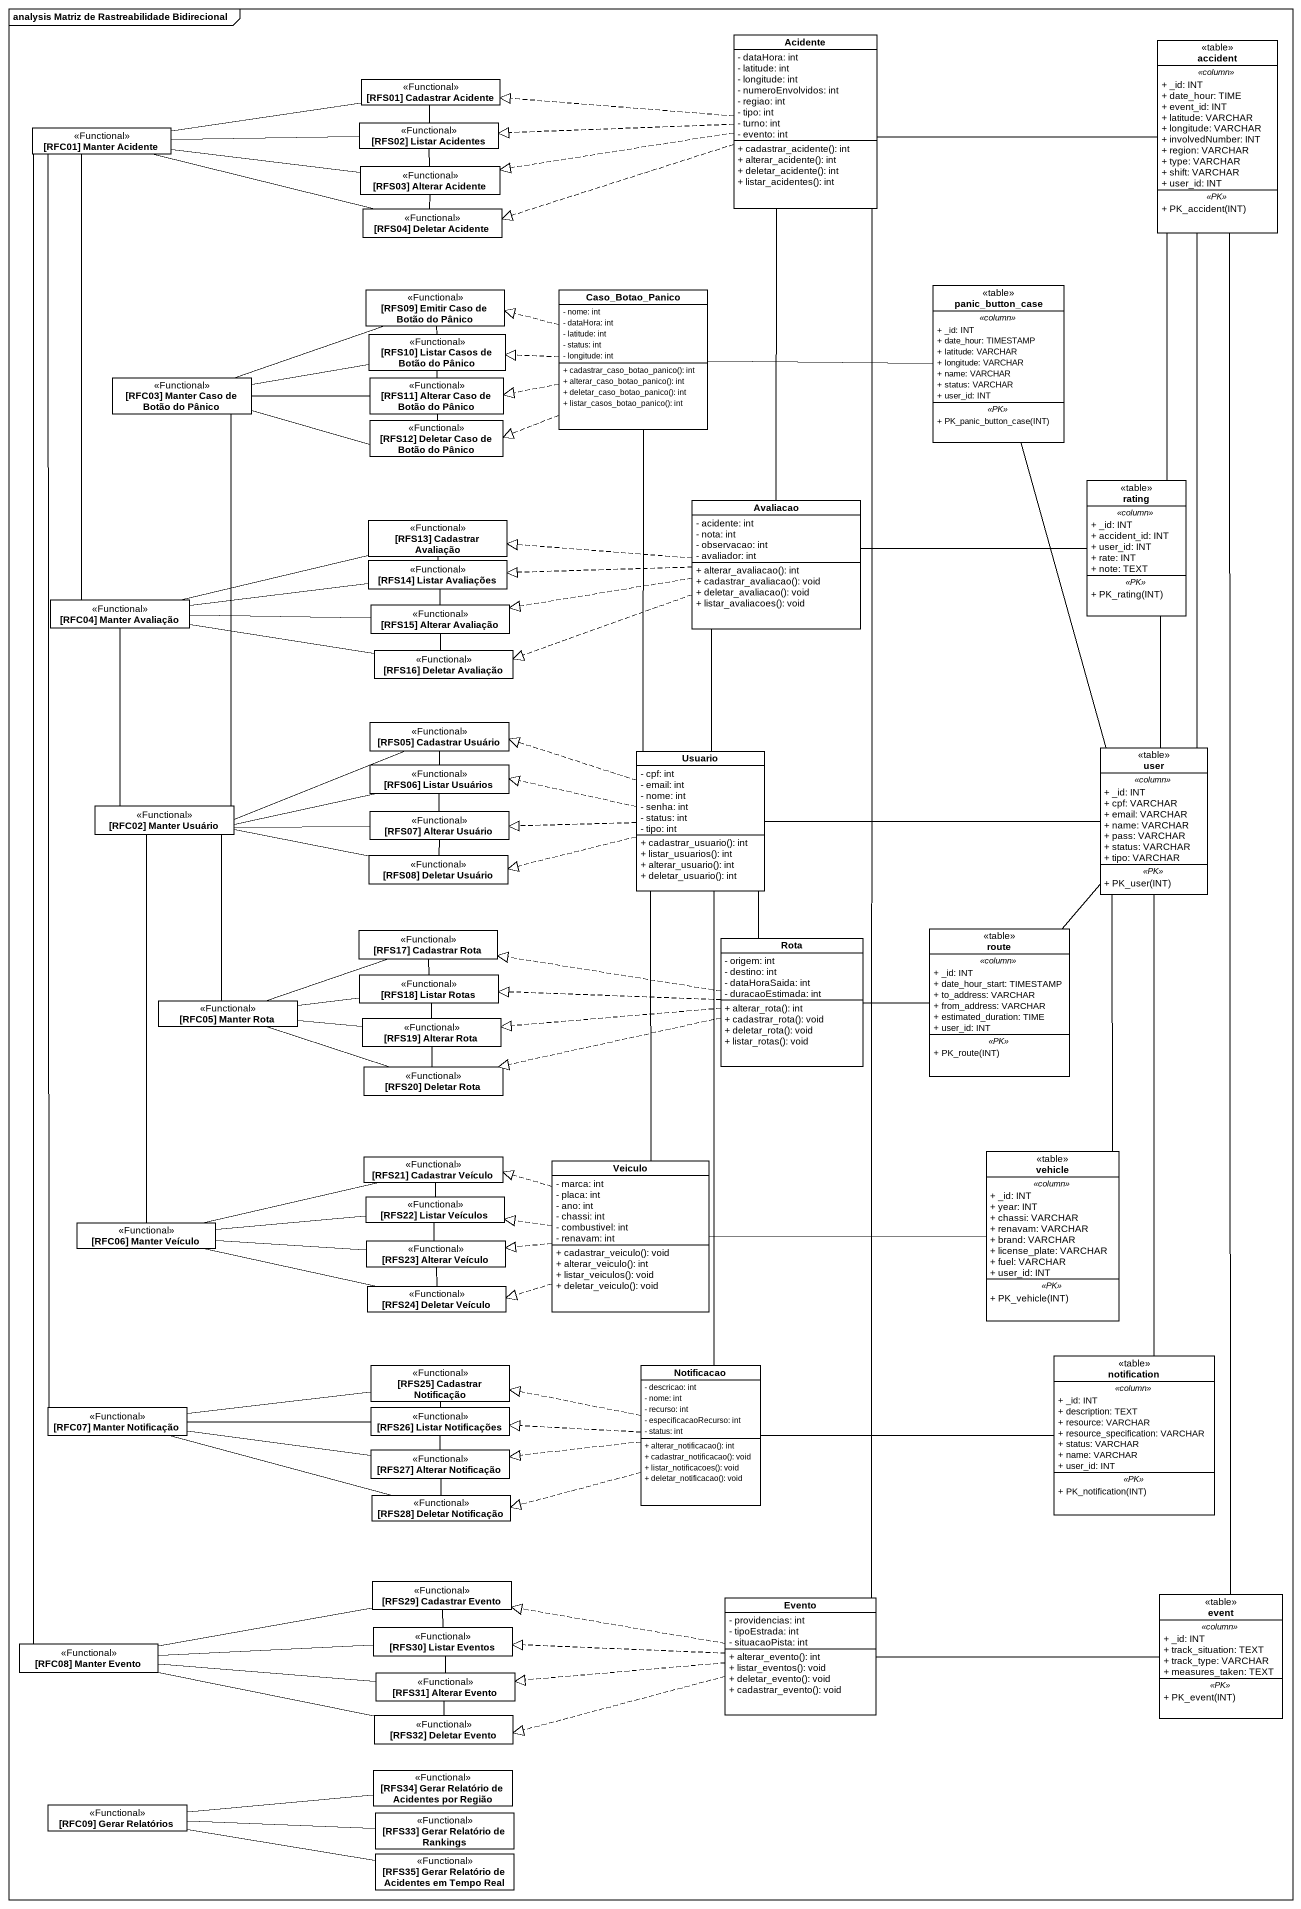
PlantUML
@startuml
mainframe analysis Matriz de Rastreabilidade Bidirecional
hide circle
hide empty members
skinparam classAttributeIconSize 0
class Acidente {
  - dataHora: int
  - latitude: int
  - longitude: int
  - numeroEnvolvidos: int
  - regiao: int
  - tipo: int
  - turno: int
  - evento: int
  + cadastrar_acidente(): int
  + alterar_acidente(): int
  + deletar_acidente(): int
  + listar_acidentes(): int
}
class accident <<table>> {
  .. <<column>> ..
  + _id: INT
  + date_hour: TIME
  + event_id: INT
  + latitude: VARCHAR
  + longitude: VARCHAR
  + involvedNumber: INT
  + region: VARCHAR
  + type: VARCHAR
  + shift: VARCHAR
  + user_id: INT
  .. <<PK>> ..
  + PK_accident(INT)
}
class "[RFS01] Cadastrar Acidente" as RFS01_Cadastrar_Acidente <<Functional>>
class "[RFC01] Manter Acidente" as RFC01_Manter_Acidente <<Functional>>
class "[RFS02] Listar Acidentes" as RFS02_Listar_Acidentes <<Functional>>
class "[RFS03] Alterar Acidente" as RFS03_Alterar_Acidente <<Functional>>
class "[RFS04] Deletar Acidente" as RFS04_Deletar_Acidente <<Functional>>
class "[RFS09] Emitir Caso de Botão do Pânico" as RFS09_Emitir_Caso_de_Botão <<Functional>>
class Caso_Botao_Panico {
  - nome: int
  - dataHora: int
  - latitude: int
  - status: int
  - longitude: int
  + cadastrar_caso_botao_panico(): int
  + alterar_caso_botao_panico(): int
  + deletar_caso_botao_panico(): int
  + listar_casos_botao_panico(): int
}
class panic_button_case <<table>> {
  .. <<column>> ..
  + _id: INT
  + date_hour: TIMESTAMP
  + latitude: VARCHAR
  + longitude: VARCHAR
  + name: VARCHAR
  + status: VARCHAR
  + user_id: INT
  .. <<PK>> ..
  + PK_panic_button_case(INT)
}
class "[RFS10] Listar Casos de Botão do Pânico" as RFS10_Listar_Casos_de_Botão <<Functional>>
class "[RFC03] Manter Caso de Botão do Pânico" as RFC03_Manter_Caso_de_Botão <<Functional>>
class "[RFS11] Alterar Caso de Botão do Pânico" as RFS11_Alterar_Caso_de_Botão <<Functional>>
class "[RFS12] Deletar Caso de Botão do Pânico" as RFS12_Deletar_Caso_de_Botão <<Functional>>
class rating <<table>> {
  .. <<column>> ..
  + _id: INT
  + accident_id: INT
  + user_id: INT
  + rate: INT
  + note: TEXT
  .. <<PK>> ..
  + PK_rating(INT)
}
class "[RFS13] Cadastrar Avaliação" as RFS13_Cadastrar_Avaliação <<Functional>>
class Avaliacao {
  - acidente: int
  - nota: int
  - observacao: int
  - avaliador: int
  + alterar_avaliacao(): int
  + cadastrar_avaliacao(): void
  + deletar_avaliacao(): void
  + listar_avaliacoes(): void
}
class "[RFS14] Listar Avaliações" as RFS14_Listar_Avaliações <<Functional>>
class "[RFC04] Manter Avaliação" as RFC04_Manter_Avaliação <<Functional>>
class "[RFS15] Alterar Avaliação" as RFS15_Alterar_Avaliação <<Functional>>
class "[RFS16] Deletar Avaliação" as RFS16_Deletar_Avaliação <<Functional>>
class "[RFS05] Cadastrar Usuário" as RFS05_Cadastrar_Usuário <<Functional>>
class Usuario {
  - cpf: int
  - email: int
  - nome: int
  - senha: int
  - status: int
  - tipo: int
  + cadastrar_usuario(): int
  + listar_usuarios(): int
  + alterar_usuario(): int
  + deletar_usuario(): int
}
class user <<table>> {
  .. <<column>> ..
  + _id: INT
  + cpf: VARCHAR
  + email: VARCHAR
  + name: VARCHAR
  + pass: VARCHAR
  + status: VARCHAR
  + tipo: VARCHAR
  .. <<PK>> ..
  + PK_user(INT)
}
class "[RFS06] Listar Usuários" as RFS06_Listar_Usuários <<Functional>>
class "[RFC02] Manter Usuário" as RFC02_Manter_Usuário <<Functional>>
class "[RFS07] Alterar Usuário" as RFS07_Alterar_Usuário <<Functional>>
class "[RFS08] Deletar Usuário" as RFS08_Deletar_Usuário <<Functional>>
class "[RFS17] Cadastrar Rota" as RFS17_Cadastrar_Rota <<Functional>>
class Rota {
  - origem: int
  - destino: int
  - dataHoraSaida: int
  - duracaoEstimada: int
  + alterar_rota(): int
  + cadastrar_rota(): void
  + deletar_rota(): void
  + listar_rotas(): void
}
class route <<table>> {
  .. <<column>> ..
  + _id: INT
  + date_hour_start: TIMESTAMP
  + to_address: VARCHAR
  + from_address: VARCHAR
  + estimated_duration: TIME
  + user_id: INT
  .. <<PK>> ..
  + PK_route(INT)
}
class "[RFS18] Listar Rotas" as RFS18_Listar_Rotas <<Functional>>
class "[RFC05] Manter Rota" as RFC05_Manter_Rota <<Functional>>
class "[RFS19] Alterar Rota" as RFS19_Alterar_Rota <<Functional>>
class "[RFS20] Deletar Rota" as RFS20_Deletar_Rota <<Functional>>
class vehicle <<table>> {
  .. <<column>> ..
  + _id: INT
  + year: INT
  + chassi: VARCHAR
  + renavam: VARCHAR
  + brand: VARCHAR
  + license_plate: VARCHAR
  + fuel: VARCHAR
  + user_id: INT
  .. <<PK>> ..
  + PK_vehicle(INT)
}
class "[RFS21] Cadastrar Veículo" as RFS21_Cadastrar_Veículo <<Functional>>
class Veiculo {
  - marca: int
  - placa: int
  - ano: int
  - chassi: int
  - combustivel: int
  - renavam: int
  + cadastrar_veiculo(): void
  + alterar_veiculo(): int
  + listar_veiculos(): void
  + deletar_veiculo(): void
}
class "[RFC06] Manter Veículo" as RFC06_Manter_Veículo <<Functional>>
class "[RFS22] Listar Veículos" as RFS22_Listar_Veículos <<Functional>>
class "[RFS23] Alterar Veículo" as RFS23_Alterar_Veículo <<Functional>>
class "[RFS24] Deletar Veículo" as RFS24_Deletar_Veículo <<Functional>>
class "[RFS25] Cadastrar Notificação" as RFS25_Cadastrar_Notificação <<Functional>>
class Notificacao {
  - descricao: int
  - nome: int
  - recurso: int
  - especificacaoRecurso: int
  - status: int
  + alterar_notificacao(): int
  + cadastrar_notificacao(): void
  + listar_notificacoes(): void
  + deletar_notificacao(): void
}
class notification <<table>> {
  .. <<column>> ..
  + _id: INT
  + description: TEXT
  + resource: VARCHAR
  + resource_specification: VARCHAR
  + status: VARCHAR
  + name: VARCHAR
  + user_id: INT
  .. <<PK>> ..
  + PK_notification(INT)
}
class "[RFC07] Manter Notificação" as RFC07_Manter_Notificação <<Functional>>
class "[RFS26] Listar Notificações" as RFS26_Listar_Notificações <<Functional>>
class "[RFS27] Alterar Notificação" as RFS27_Alterar_Notificação <<Functional>>
class "[RFS28] Deletar Notificação" as RFS28_Deletar_Notificação <<Functional>>
class "[RFS29] Cadastrar Evento" as RFS29_Cadastrar_Evento <<Functional>>
class Evento {
  - providencias: int
  - tipoEstrada: int
  - situacaoPista: int
  + alterar_evento(): int
  + listar_eventos(): void
  + deletar_evento(): void
  + cadastrar_evento(): void
}
class event <<table>> {
  .. <<column>> ..
  + _id: INT
  + track_situation: TEXT
  + track_type: VARCHAR
  + measures_taken: TEXT
  .. <<PK>> ..
  + PK_event(INT)
}
class "[RFC08] Manter Evento" as RFC08_Manter_Evento <<Functional>>
class "[RFS30] Listar Eventos" as RFS30_Listar_Eventos <<Functional>>
class "[RFS31] Alterar Evento" as RFS31_Alterar_Evento <<Functional>>
class "[RFS32] Deletar Evento" as RFS32_Deletar_Evento <<Functional>>
class "[RFS34] Gerar Relatório de Acidentes por Região" as RFS34_Gerar_Relatório_de <<Functional>>
class "[RFC09] Gerar Relatórios" as RFC09_Gerar_Relatórios <<Functional>>
class "[RFS33] Gerar Relatório de Rankings" as RFS33_Gerar_Relatório_de <<Functional>>
class "[RFS35] Gerar Relatório de Acidentes em Tempo Real" as RFS35_Gerar_Relatório_de <<Functional>>
Acidente -right- accident
Acidente .left.|> RFS01_Cadastrar_Acidente
Acidente .left.|> RFS02_Listar_Acidentes
Acidente .left.|> RFS03_Alterar_Acidente
Acidente .left.|> RFS04_Deletar_Acidente
Acidente -- Evento
RFS01_Cadastrar_Acidente -- RFS02_Listar_Acidentes
RFC01_Manter_Acidente -right- RFS01_Cadastrar_Acidente
RFC01_Manter_Acidente -right- RFS03_Alterar_Acidente
RFC01_Manter_Acidente -right- RFS04_Deletar_Acidente
RFC01_Manter_Acidente -- RFC07_Manter_Notificação
RFC01_Manter_Acidente -- RFC08_Manter_Evento
RFS02_Listar_Acidentes -left- RFC01_Manter_Acidente
RFS03_Alterar_Acidente -up- RFS02_Listar_Acidentes
RFS03_Alterar_Acidente -- RFS04_Deletar_Acidente
RFS09_Emitir_Caso_de_Botão -- RFS10_Listar_Casos_de_Botão
Caso_Botao_Panico .left.|> RFS09_Emitir_Caso_de_Botão
Caso_Botao_Panico -right- panic_button_case
Caso_Botao_Panico .left.|> RFS10_Listar_Casos_de_Botão
Caso_Botao_Panico .left.|> RFS11_Alterar_Caso_de_Botão
Caso_Botao_Panico .left.|> RFS12_Deletar_Caso_de_Botão
panic_button_case -- user
RFC03_Manter_Caso_de_Botão -right- RFS09_Emitir_Caso_de_Botão
RFC03_Manter_Caso_de_Botão -right- RFS10_Listar_Casos_de_Botão
RFC03_Manter_Caso_de_Botão -right- RFS11_Alterar_Caso_de_Botão
RFC03_Manter_Caso_de_Botão -right- RFS12_Deletar_Caso_de_Botão
RFC03_Manter_Caso_de_Botão -- RFC02_Manter_Usuário
RFS11_Alterar_Caso_de_Botão -up- RFS10_Listar_Casos_de_Botão
RFS11_Alterar_Caso_de_Botão -- RFS12_Deletar_Caso_de_Botão
rating -up- accident
rating -- user
RFS13_Cadastrar_Avaliação -- RFS14_Listar_Avaliações
Avaliacao -up- Acidente
Avaliacao -right- rating
Avaliacao .left.|> RFS13_Cadastrar_Avaliação
Avaliacao .left.|> RFS14_Listar_Avaliações
Avaliacao .left.|> RFS15_Alterar_Avaliação
Avaliacao .left.|> RFS16_Deletar_Avaliação
RFC04_Manter_Avaliação -up- RFC01_Manter_Acidente
RFC04_Manter_Avaliação -right- RFS13_Cadastrar_Avaliação
RFC04_Manter_Avaliação -right- RFS14_Listar_Avaliações
RFS15_Alterar_Avaliação -up- RFS14_Listar_Avaliações
RFS15_Alterar_Avaliação -left- RFC04_Manter_Avaliação
RFS15_Alterar_Avaliação -- RFS16_Deletar_Avaliação
RFS16_Deletar_Avaliação -left- RFC04_Manter_Avaliação
RFS05_Cadastrar_Usuário -- RFS06_Listar_Usuários
Usuario -up- Caso_Botao_Panico
Usuario -up- Avaliacao
Usuario .left.|> RFS05_Cadastrar_Usuário
Usuario -right- user
Usuario .left.|> RFS06_Listar_Usuários
Usuario .left.|> RFS07_Alterar_Usuário
Usuario .left.|> RFS08_Deletar_Usuário
user -up- accident
RFC02_Manter_Usuário -up- RFC04_Manter_Avaliação
RFC02_Manter_Usuário -right- RFS05_Cadastrar_Usuário
RFC02_Manter_Usuário -right- RFS06_Listar_Usuários
RFC02_Manter_Usuário -right- RFS07_Alterar_Usuário
RFC02_Manter_Usuário -right- RFS08_Deletar_Usuário
RFC02_Manter_Usuário -- RFC05_Manter_Rota
RFC02_Manter_Usuário -- RFC06_Manter_Veículo
RFS07_Alterar_Usuário -up- RFS06_Listar_Usuários
RFS07_Alterar_Usuário -- RFS08_Deletar_Usuário
RFS17_Cadastrar_Rota -- RFS18_Listar_Rotas
Rota -up- Usuario
Rota .left.|> RFS17_Cadastrar_Rota
Rota -right- route
Rota .left.|> RFS18_Listar_Rotas
Rota .left.|> RFS19_Alterar_Rota
Rota .left.|> RFS20_Deletar_Rota
route -up- user
RFC05_Manter_Rota -right- RFS17_Cadastrar_Rota
RFC05_Manter_Rota -right- RFS18_Listar_Rotas
RFC05_Manter_Rota -right- RFS19_Alterar_Rota
RFC05_Manter_Rota -right- RFS20_Deletar_Rota
RFS19_Alterar_Rota -up- RFS18_Listar_Rotas
RFS19_Alterar_Rota -- RFS20_Deletar_Rota
vehicle -up- user
RFS21_Cadastrar_Veículo -- RFS22_Listar_Veículos
Veiculo -up- Usuario
Veiculo -right- vehicle
Veiculo .left.|> RFS21_Cadastrar_Veículo
Veiculo .left.|> RFS22_Listar_Veículos
Veiculo .left.|> RFS23_Alterar_Veículo
Veiculo .left.|> RFS24_Deletar_Veículo
RFC06_Manter_Veículo -right- RFS21_Cadastrar_Veículo
RFC06_Manter_Veículo -right- RFS22_Listar_Veículos
RFC06_Manter_Veículo -right- RFS23_Alterar_Veículo
RFC06_Manter_Veículo -right- RFS24_Deletar_Veículo
RFS23_Alterar_Veículo -up- RFS22_Listar_Veículos
RFS23_Alterar_Veículo -- RFS24_Deletar_Veículo
RFS25_Cadastrar_Notificação -- RFS26_Listar_Notificações
Notificacao -up- Usuario
Notificacao .left.|> RFS25_Cadastrar_Notificação
Notificacao -right- notification
Notificacao .left.|> RFS26_Listar_Notificações
Notificacao .left.|> RFS27_Alterar_Notificação
Notificacao .left.|> RFS28_Deletar_Notificação
notification -up- user
RFC07_Manter_Notificação -right- RFS25_Cadastrar_Notificação
RFC07_Manter_Notificação -right- RFS26_Listar_Notificações
RFC07_Manter_Notificação -right- RFS27_Alterar_Notificação
RFC07_Manter_Notificação -right- RFS28_Deletar_Notificação
RFS27_Alterar_Notificação -up- RFS26_Listar_Notificações
RFS27_Alterar_Notificação -- RFS28_Deletar_Notificação
RFS29_Cadastrar_Evento -- RFS30_Listar_Eventos
Evento .left.|> RFS29_Cadastrar_Evento
Evento -right- event
Evento .left.|> RFS30_Listar_Eventos
Evento .left.|> RFS31_Alterar_Evento
Evento .left.|> RFS32_Deletar_Evento
event -up- accident
RFC08_Manter_Evento -right- RFS29_Cadastrar_Evento
RFC08_Manter_Evento -right- RFS30_Listar_Eventos
RFC08_Manter_Evento -right- RFS31_Alterar_Evento
RFC08_Manter_Evento -right- RFS32_Deletar_Evento
RFS31_Alterar_Evento -up- RFS30_Listar_Eventos
RFS31_Alterar_Evento -- RFS32_Deletar_Evento
RFC09_Gerar_Relatórios -right- RFS34_Gerar_Relatório_de
RFC09_Gerar_Relatórios -right- RFS33_Gerar_Relatório_de
RFC09_Gerar_Relatórios -right- RFS35_Gerar_Relatório_de
@enduml
